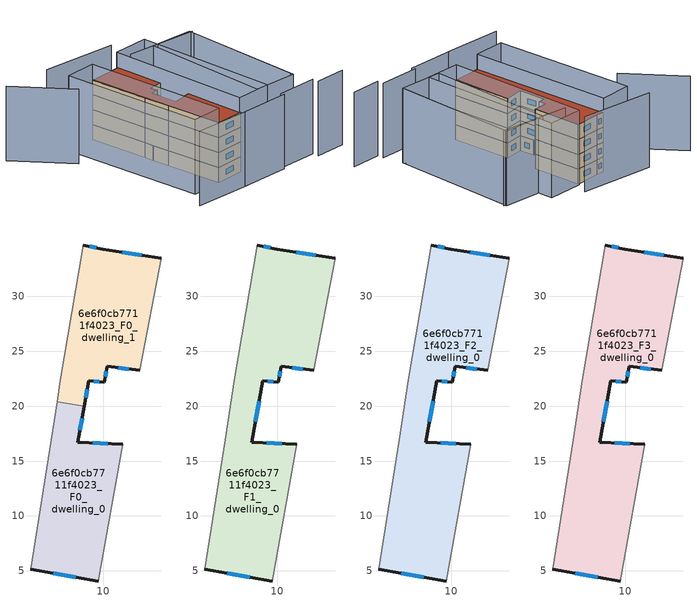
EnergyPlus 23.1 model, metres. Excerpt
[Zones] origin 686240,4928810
6e6f0cb7711f4023_F0_dwelling_0
 floor ground (EU_floor_Construction): 8.25,19.97 7.67,16.72 11.78,16.51 9.55,4.07 3.39,5.15 5.26,16.92 5.78,20.39 z0
 wall outside (EU_wall_Construction): 3.39,5.15 9.55,4.07 / 11.78,16.51 7.67,16.72 8.25,19.97 z0:3
 wall adiabatic (EU_wall_Construction): 5.78,20.39 5.26,16.92 3.39,5.15 / 9.55,4.07 11.78,16.51 z0:3
 wall to 6e6f0cb7711f4023_F0_dwelling_1 (EU_wall_Construction): 8.25,19.97 5.78,20.39 z0:3
 window (EU_Window_Construction): 5.44,4.79 7.5,4.43 / 7.86,17.8 8.06,18.89 / 10.41,16.58 9.04,16.65 z1:2
6e6f0cb7711f4023_F0_dwelling_1
 floor ground (EU_floor_Construction): 15.27,33.47 13.31,23.25 10.36,23.65 10.07,22.19 8.67,22.32 8.25,19.97 5.78,20.39 6.08,22.34 8.15,34.68 9.95,34.3 z0
 wall outside (EU_wall_Construction): 8.25,19.97 8.67,22.32 10.07,22.19 10.36,23.65 13.31,23.25 / 15.27,33.47 9.95,34.3 8.15,34.68 z0:3
 wall adiabatic (EU_wall_Construction): 8.15,34.68 6.08,22.34 5.78,20.39 / 13.31,23.25 15.27,33.47 z0:3
 window (EU_Window_Construction): 8.39,20.75 8.53,21.54 / 9.35,34.42 8.75,34.55 / 13.5,33.74 11.72,34.02 / 11.34,23.51 12.33,23.38 / 10.17,22.67 10.26,23.16 / 9.14,22.27 9.6,22.23 z1:2
6e6f0cb7711f4023_F1_dwelling_0
 floor to 6e6f0cb7711f4023_F0_dwelling_0 (EU_floor_Construction): 8.25,19.97 7.67,16.72 11.78,16.51 9.55,4.07 3.39,5.15 5.26,16.92 5.78,20.39 z3
 floor to 6e6f0cb7711f4023_F0_dwelling_1 (EU_floor_Construction): 15.27,33.47 13.31,23.25 10.36,23.65 10.07,22.19 8.67,22.32 8.25,19.97 5.78,20.39 6.08,22.34 8.15,34.68 9.95,34.3 z3
 wall outside (EU_wall_Construction): 11.78,16.51 7.67,16.72 8.67,22.32 10.07,22.19 10.36,23.65 13.31,23.25 / 3.39,5.15 9.55,4.07 / 15.27,33.47 9.95,34.3 8.15,34.68 z3:6
 wall adiabatic (EU_wall_Construction): 9.55,4.07 11.78,16.51 / 8.15,34.68 6.08,22.34 5.26,16.92 3.39,5.15 / 13.31,23.25 15.27,33.47 z3:6
 window (EU_Window_Construction): 8,18.58 8.34,20.45 / 10.41,16.58 9.04,16.65 / 5.44,4.79 7.5,4.43 / 9.35,34.42 8.75,34.55 / 13.5,33.74 11.72,34.02 / 11.34,23.51 12.33,23.38 / 10.17,22.67 10.26,23.16 / 9.14,22.27 9.6,22.23 z4:5
6e6f0cb7711f4023_F2_dwelling_0
 floor to 6e6f0cb7711f4023_F1_dwelling_0 (EU_floor_Construction): 15.27,33.47 13.31,23.25 10.36,23.65 10.07,22.19 8.67,22.32 7.67,16.72 11.78,16.51 9.55,4.07 3.39,5.15 5.26,16.92 6.08,22.34 8.15,34.68 9.95,34.3 z6
 wall outside (EU_wall_Construction): 11.78,16.51 7.67,16.72 8.67,22.32 10.07,22.19 10.36,23.65 13.31,23.25 / 3.39,5.15 9.55,4.07 / 15.27,33.47 9.95,34.3 8.15,34.68 z6:9
 wall adiabatic (EU_wall_Construction): 9.55,4.07 11.78,16.51 / 8.15,34.68 6.08,22.34 5.26,16.92 3.39,5.15 / 13.31,23.25 15.27,33.47 z6:9
 window (EU_Window_Construction): 8,18.58 8.34,20.45 / 10.41,16.58 9.04,16.65 / 5.44,4.79 7.5,4.43 / 9.35,34.42 8.75,34.55 / 13.5,33.74 11.72,34.02 / 11.34,23.51 12.33,23.38 / 10.17,22.67 10.26,23.16 / 9.14,22.27 9.6,22.23 z7:8
6e6f0cb7711f4023_F3_dwelling_0
 floor to 6e6f0cb7711f4023_F2_dwelling_0 (EU_floor_Construction): 15.27,33.47 13.31,23.25 10.36,23.65 10.07,22.19 8.67,22.32 7.67,16.72 11.78,16.51 9.55,4.07 3.39,5.15 5.26,16.92 6.08,22.34 8.15,34.68 9.95,34.3 z9
 wall outside (EU_wall_Construction): 11.78,16.51 7.67,16.72 8.67,22.32 10.07,22.19 10.36,23.65 13.31,23.25 / 3.39,5.15 9.55,4.07 / 15.27,33.47 9.95,34.3 8.15,34.68 z9:12
 wall adiabatic (EU_wall_Construction): 9.55,4.07 11.78,16.51 / 8.15,34.68 6.08,22.34 5.26,16.92 3.39,5.15 / 13.31,23.25 15.27,33.47 z9:12
 window (EU_Window_Construction): 8,18.58 8.34,20.45 / 10.41,16.58 9.04,16.65 / 5.44,4.79 7.5,4.43 / 9.35,34.42 8.75,34.55 / 13.5,33.74 11.72,34.02 / 11.34,23.51 12.33,23.38 / 10.17,22.67 10.26,23.16 / 9.14,22.27 9.6,22.23 z10:11
 roof outside (EU_roof_Construction): 9.55,4.07 11.78,16.51 7.67,16.72 8.67,22.32 10.07,22.19 10.36,23.65 13.31,23.25 15.27,33.47 9.95,34.3 8.15,34.68 6.08,22.34 5.26,16.92 3.39,5.15 z12
shading: 14.6,-1.49 23.12,-3.27 / 4.48,0.13 14.72,-2.1 / 22.84,-4.57 29.2,-5.92 / -7.23,2.94 5.07,0 / 23.33,1.67 29.71,25.78 / -7.94,43.65 -2.29,31.49 / 30.23,26.44 15.76,31.02 / 17.38,36.12 2.22,40.92 / 30.03,27.01 23.14,0.93 / 23.14,0.93 14.19,3.29 / 14.19,3.29 21.09,29.38 / 21.09,29.38 30.03,27.01 / 9.23,4.13 15.34,33.83 / 15.34,33.83 22.82,32.29 / 22.82,32.29 16.71,2.6 / 16.71,2.6 9.23,4.13 / -3.25,6.27 1.77,36.05 / 1.77,36.05 8.41,34.93 / 8.41,34.93 3.39,5.15 / 3.39,5.15 -3.25,6.27 z0:15
[Building]
EU S2 Campaign: North Axis=0; Terrain=City; Solar Distribution=FullExterior
[Site:Location]
Bologna: Latitude=44.5; Longitude=11.25; Time Zone=1; Elevation=37
[SizingPeriod:WeatherFileDays]
AnnualSizingPeriod: Begin Month=1; Begin Day of Month=1; End Month=12; End Day of Month=31; Day of Week for Start Day=Monday; Use Weather File Daylight Saving Period=No; Use Weather File Rain and Snow Indicators=No
[MATERIAL]
EU_InternalMass_Material: Roughness=MediumRough; Thickness=0.1; Conductivity=1; Density=1800; Specific Heat=900; Thermal Absorptance=0.9; Solar Absorptance=0.7; Visible Absorptance=0.7
[MATERIAL:NOMASS] Roughness=MediumRough; Thermal Absorptance=0.9; Solar Absorptance=0.7; Visible Absorptance=0.7
Name | Thermal Resistance
EU_wall_NoMass | 0.937881
EU_roof_NoMass | 0.548572
EU_floor_NoMass | 0.71348
[WINDOWMATERIAL:SIMPLEGLAZINGSYSTEM]
EU_Window_SimpleGlazing: UFactor=4.25633; Solar Heat Gain Coefficient=0.85; Visible Transmittance=0.85
[CONSTRUCTION]
EU_wall_Construction: EU_wall_NoMass
EU_roof_Construction: EU_roof_NoMass
EU_floor_Construction: EU_floor_NoMass
EU_InternalMass_Construction: EU_InternalMass_Material
EU_Window_Construction: EU_Window_SimpleGlazing
[ZONE] Type=1; Multiplier=1; Ceiling Height=autocalculate; Floor Area=autocalculate; Part of Total Floor Area=Yes
Name | Volume
6e6f0cb7711f4023_F0_dwelling_0 | 259.425
6e6f0cb7711f4023_F1_dwelling_0 | 518.845
6e6f0cb7711f4023_F2_dwelling_0; 6e6f0cb7711f4023_F3_dwelling_0 | 518.846
6e6f0cb7711f4023_F0_dwelling_1 | 259.422
[INTERNALMASS] Construction=EU_InternalMass_Construction
Name | Zone or ZoneList | Surface Area
6e6f0cb7711f4023_F0_dwelling_0_EU_InternalMass | 6e6f0cb7711f4023_F0_dwelling_0 | 86.4752
6e6f0cb7711f4023_F0_dwelling_1_EU_InternalMass | 6e6f0cb7711f4023_F0_dwelling_1 | 86.4741
6e6f0cb7711f4023_F1_dwelling_0_EU_InternalMass | 6e6f0cb7711f4023_F1_dwelling_0 | 172.948
6e6f0cb7711f4023_F2_dwelling_0_EU_InternalMass | 6e6f0cb7711f4023_F2_dwelling_0 | 172.948
6e6f0cb7711f4023_F3_dwelling_0_EU_InternalMass | 6e6f0cb7711f4023_F3_dwelling_0 | 172.948
[OTHEREQUIPMENT] Fuel Type=Electricity; Design Level Calculation Method=Watts/Area; Power per Zone Floor Area=1; Fraction Latent=0; Fraction Radiant=0; Fraction Lost=0; Carbon Dioxide Generation Rate=0; EndUse Subcategory=EU_Step8_InternalGains
Name | Zone or ZoneList or Space or SpaceList | Schedule
EU_Step8_InternalGain_6e6f0cb7711f4023_F0_dwelling_0_f000 | 6e6f0cb7711f4023_F0_dwelling_0 | EU_Step8_GainSchedule_6e6f0cb7711f4023_F0_dwelling_0_f000
EU_Step8_InternalGain_6e6f0cb7711f4023_F0_dwelling_1_f000 | 6e6f0cb7711f4023_F0_dwelling_1 | EU_Step8_GainSchedule_6e6f0cb7711f4023_F0_dwelling_1_f000
EU_Step8_InternalGain_6e6f0cb7711f4023_F1_dwelling_0_f000 | 6e6f0cb7711f4023_F1_dwelling_0 | EU_Step8_GainSchedule_6e6f0cb7711f4023_F1_dwelling_0_f000
EU_Step8_InternalGain_6e6f0cb7711f4023_F2_dwelling_0_f000 | 6e6f0cb7711f4023_F2_dwelling_0 | EU_Step8_GainSchedule_6e6f0cb7711f4023_F2_dwelling_0_f000
EU_Step8_InternalGain_6e6f0cb7711f4023_F3_dwelling_0_f000 | 6e6f0cb7711f4023_F3_dwelling_0 | EU_Step8_GainSchedule_6e6f0cb7711f4023_F3_dwelling_0_f000
[ZONEVENTILATION:DESIGNFLOWRATE] Schedule=EU_AlwaysOn; Design Flow Rate Calculation Method=AirChanges/Hour; Air Changes per Hour=0.687892; Ventilation Type=Natural; Fan Pressure Rise=0; Fan Total Efficiency=1; Constant Term Coefficient=1; Temperature Term Coefficient=0; Velocity Term Coefficient=0; Velocity Squared Term Coefficient=0; Minimum Indoor Temperature=-100; Maximum Indoor Temperature=100; Delta Temperature=-100; Minimum Outdoor Temperature=-100; Maximum Outdoor Temperature=100; Maximum Wind Speed=40
Name | Zone or ZoneList or Space or SpaceList
EU_ConstantAir_6e6f0cb7711f4023_F0_dwelling_0 | 6e6f0cb7711f4023_F0_dwelling_0
EU_ConstantAir_6e6f0cb7711f4023_F0_dwelling_1 | 6e6f0cb7711f4023_F0_dwelling_1
EU_ConstantAir_6e6f0cb7711f4023_F1_dwelling_0 | 6e6f0cb7711f4023_F1_dwelling_0
EU_ConstantAir_6e6f0cb7711f4023_F2_dwelling_0 | 6e6f0cb7711f4023_F2_dwelling_0
EU_ConstantAir_6e6f0cb7711f4023_F3_dwelling_0 | 6e6f0cb7711f4023_F3_dwelling_0
[HVACTEMPLATE:THERMOSTAT] Constant Heating Setpoint=20; Constant Cooling Setpoint=50
EU_HeatOnly_6e6f0cb7711f4023_F0_dwelling_0; EU_HeatOnly_6e6f0cb7711f4023_F0_dwelling_1; EU_HeatOnly_6e6f0cb7711f4023_F1_dwelling_0; EU_HeatOnly_6e6f0cb7711f4023_F2_dwelling_0; EU_HeatOnly_6e6f0cb7711f4023_F3_dwelling_0
[HVACTEMPLATE:ZONE:IDEALLOADSAIRSYSTEM] System Availability Schedule=EU_AlwaysOn; Maximum Heating Supply Air Temperature=50; Minimum Cooling Supply Air Temperature=13; Maximum Heating Supply Air Humidity Ratio=0.0156; Minimum Cooling Supply Air Humidity Ratio=0.0077; Heating Limit=NoLimit; Cooling Limit=NoLimit; Heating Availability Schedule=EU_AlwaysOn; Cooling Availability Schedule=EU_CoolingOff; Dehumidification Control Type=ConstantSensibleHeatRatio; Cooling Sensible Heat Ratio=0.7; Dehumidification Setpoint=60; Humidification Control Type=None; Humidification Setpoint=30; Outdoor Air Method=None; Outdoor Air Flow Rate per Person=0.00944; Outdoor Air Flow Rate per Zone Floor Area=0; Outdoor Air Flow Rate per Zone=0; Demand Controlled Ventilation Type=None; Outdoor Air Economizer Type=NoEconomizer; Heat Recovery Type=None; Sensible Heat Recovery Effectiveness=0.7; Latent Heat Recovery Effectiveness=0.65
Name | Template Thermostat
6e6f0cb7711f4023_F0_dwelling_0 | EU_HeatOnly_6e6f0cb7711f4023_F0_dwelling_0
6e6f0cb7711f4023_F0_dwelling_1 | EU_HeatOnly_6e6f0cb7711f4023_F0_dwelling_1
6e6f0cb7711f4023_F1_dwelling_0 | EU_HeatOnly_6e6f0cb7711f4023_F1_dwelling_0
6e6f0cb7711f4023_F2_dwelling_0 | EU_HeatOnly_6e6f0cb7711f4023_F2_dwelling_0
6e6f0cb7711f4023_F3_dwelling_0 | EU_HeatOnly_6e6f0cb7711f4023_F3_dwelling_0
[SIZING:ZONE] Zone Cooling Design Supply Air Temperature Input Method=SupplyAirTemperature; Zone Cooling Design Supply Air Temperature=13; Zone Heating Design Supply Air Temperature Input Method=SupplyAirTemperature; Zone Heating Design Supply Air Temperature=50; Zone Cooling Design Supply Air Humidity Ratio=0.008; Zone Heating Design Supply Air Humidity Ratio=0.008; Cooling Design Air Flow Method=DesignDay; Cooling Design Air Flow Rate=0; Cooling Minimum Air Flow per Zone Floor Area=0.000762; Cooling Minimum Air Flow=0; Cooling Minimum Air Flow Fraction=0.2; Heating Design Air Flow Method=DesignDay; Heating Design Air Flow Rate=0; Heating Maximum Air Flow per Zone Floor Area=0.002032; Heating Maximum Air Flow=0.141576; Heating Maximum Air Flow Fraction=0.3; Account for Dedicated Outdoor Air System=No; Dedicated Outdoor Air System Control Strategy=NeutralSupplyAir; Dedicated Outdoor Air Low Setpoint Temperature for Design=autosize; Dedicated Outdoor Air High Setpoint Temperature for Design=autosize; Zone Load Sizing Method=Sensible Load Only No Latent Load; Zone Latent Cooling Design Supply Air Humidity Ratio Input Method=HumidityRatioDifference; Zone Cooling Design Supply Air Humidity Ratio Difference=0.005; Zone Latent Heating Design Supply Air Humidity Ratio Input Method=HumidityRatioDifference; Zone Humidification Design Supply Air Humidity Ratio Difference=0.005
6e6f0cb7711f4023_F0_dwelling_0; 6e6f0cb7711f4023_F0_dwelling_1; 6e6f0cb7711f4023_F1_dwelling_0; 6e6f0cb7711f4023_F2_dwelling_0; 6e6f0cb7711f4023_F3_dwelling_0
[SCHEDULE:CONSTANT]
Name | Hourly Value
EU_AlwaysOn | 1
EU_CoolingOff | 0
[SCHEDULE:FILE] Column Number=1; Rows to Skip at Top=0; Number of Hours of Data=8760; Column Separator=Comma; Interpolate to Timestep=No; Minutes per Item=60; Adjust Schedule for Daylight Savings=Yes
Name | File
EU_Step8_GainSchedule_6e6f0cb7711f4023_F0_dwelling_0_f000 | ../../schedules/6e6f0cb7711f4023/6e6f0cb7711f4023_F0_dwelling_0_f000_gain.csv
EU_Step8_GainSchedule_6e6f0cb7711f4023_F0_dwelling_1_f000 | ../../schedules/6e6f0cb7711f4023/6e6f0cb7711f4023_F0_dwelling_1_f000_gain.csv
EU_Step8_GainSchedule_6e6f0cb7711f4023_F1_dwelling_0_f000 | ../../schedules/6e6f0cb7711f4023/6e6f0cb7711f4023_F1_dwelling_0_f000_gain.csv
EU_Step8_GainSchedule_6e6f0cb7711f4023_F2_dwelling_0_f000 | ../../schedules/6e6f0cb7711f4023/6e6f0cb7711f4023_F2_dwelling_0_f000_gain.csv
EU_Step8_GainSchedule_6e6f0cb7711f4023_F3_dwelling_0_f000 | ../../schedules/6e6f0cb7711f4023/6e6f0cb7711f4023_F3_dwelling_0_f000_gain.csv
